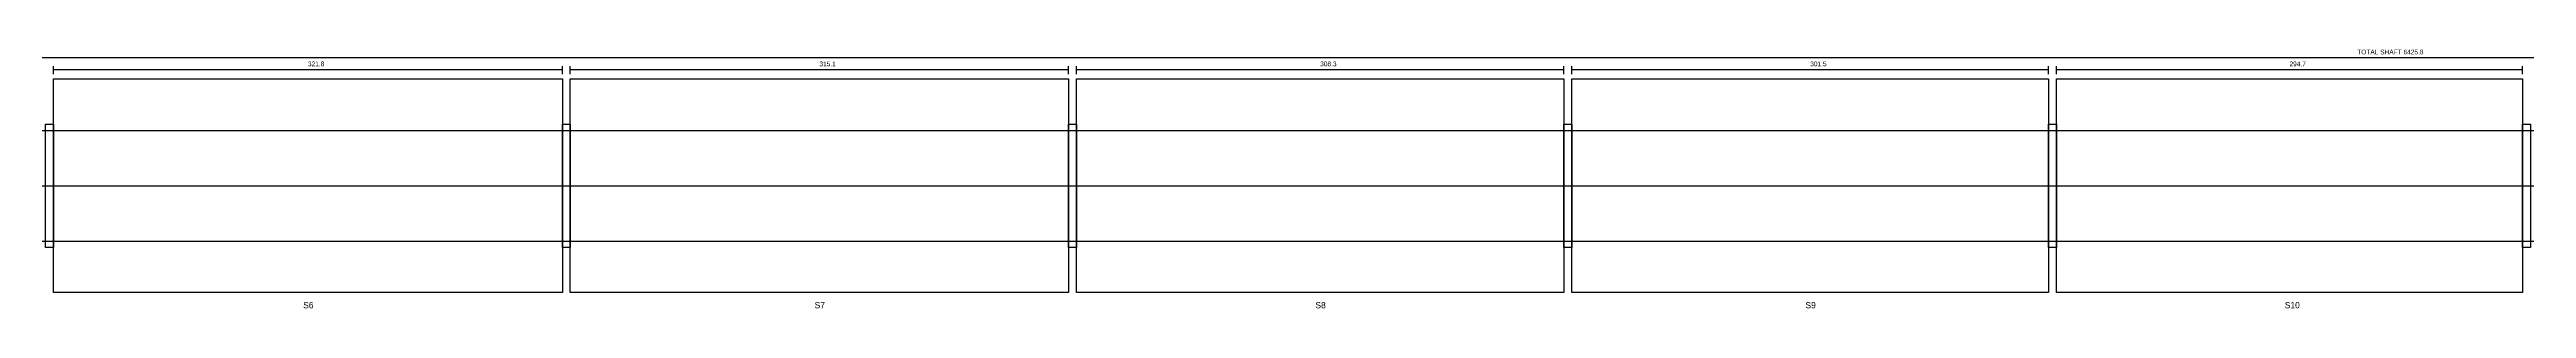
# Model space of a CAD drawing. Header units: metres. Extents: x -20 to 6473, y -89 to 86.
# Drawn here: x 1754 to 3320, y -78 to 86 of the extents above; entities that cross this region are included whole.
import ezdxf

# ---------------------------------------------------------------- set-up
doc = ezdxf.new("R2010")
doc.units = ezdxf.units.M
for name, color, linetype in [('CENTRE', 1, 'Continuous'), ('DIMENSION', 2, 'Continuous'), ('HATCH', 8, 'Continuous'), ('OUTLINE', 7, 'Continuous'), ('TITLE', 4, 'Continuous')]:
    doc.layers.add(name, color=color, linetype=linetype)

msp = doc.modelspace()

# ---------------------------------------------------------------- linework, layer by layer
at = {"layer": 'CENTRE'}
msp.add_line((-20, 0), (6445.8, 0), dxfattribs=at)
at = {"layer": 'DIMENSION', "color": 2}
for p, q in [((0, 81), (6425.8, 81)), ((1756, 70.5), (1756, 75.5)), ((1756, 73.5), (2077.8, 73.5)), ((2077.8, 70.5), (2077.8, 75.5)), ((2082.8, 70.5), (2082.8, 75.5)), ((2082.8, 73.5), (2397.9, 73.5)), ((2397.9, 70.5), (2397.9, 75.5)), ((2402.9, 70.5), (2402.9, 75.5)), ((2402.9, 73.5), (2711.2, 73.5)), ((2711.2, 70.5), (2711.2, 75.5)), ((2716.2, 70.5), (2716.2, 75.5)), ((2716.2, 73.5), (3017.7, 73.5)), ((3017.7, 70.5), (3017.7, 75.5)), ((3022.7, 70.5), (3022.7, 75.5)), ((3022.7, 73.5), (3317.4, 73.5)), ((3317.4, 70.5), (3317.4, 75.5))]:
    msp.add_line(p, q, dxfattribs=at)
at = {"layer": 'HATCH'}
for points in [[(1751, 39), (1756, 39), (1756, -39), (1751, -39)], [(2077.8, 39), (2082.8, 39), (2082.8, -39), (2077.8, -39)], [(2397.9, 39), (2402.9, 39), (2402.9, -39), (2397.9, -39)], [(2711.2, 39), (2716.2, 39), (2716.2, -39), (2711.2, -39)], [(3017.7, 39), (3022.7, 39), (3022.7, -39), (3017.7, -39)], [(3317.4, 39), (3322.4, 39), (3322.4, -39), (3317.4, -39)]]:
    msp.add_lwpolyline(points, close=True, dxfattribs=at)
at = {"layer": 'OUTLINE'}
for p, q in [((0, 35), (6425.8, 35)), ((0, -35), (6425.8, -35))]:
    msp.add_line(p, q, dxfattribs=at)
for points in [[(1756, 67.5), (2077.8, 67.5), (2077.8, -67.5), (1756, -67.5)], [(2082.8, 67.5), (2397.9, 67.5), (2397.9, -67.5), (2082.8, -67.5)], [(2402.9, 67.5), (2711.2, 67.5), (2711.2, -67.5), (2402.9, -67.5)], [(2716.2, 67.5), (3017.7, 67.5), (3017.7, -67.5), (2716.2, -67.5)], [(3022.7, 67.5), (3317.4, 67.5), (3317.4, -67.5), (3022.7, -67.5)]]:
    msp.add_lwpolyline(points, close=True, dxfattribs=at)

# ---------------------------------------------------------------- texts
at = {"layer": 'DIMENSION'}
for s, p in [('321.8', (1916.9, 75.5)), ('315.1', (2240.35, 75.5)), ('308.3', (2557.05, 75.5)), ('301.5', (2866.95, 75.5)), ('294.7', (3170.05, 75.5)), ('TOTAL SHAFT 6425.8', (3212.9, 83))]:
    msp.add_text(s, height=3, dxfattribs=at).set_placement(p)
at = {"layer": 'TITLE'}
for s, p in [('S6', (1913.9, -77.5)), ('S7', (2237.35, -77.5)), ('S8', (2554.05, -77.5)), ('S9', (2863.95, -77.5)), ('S10', (3167.05, -77.5))]:
    msp.add_text(s, height=4, dxfattribs=at).set_placement(p)

doc.saveas('drawing.dxf')
